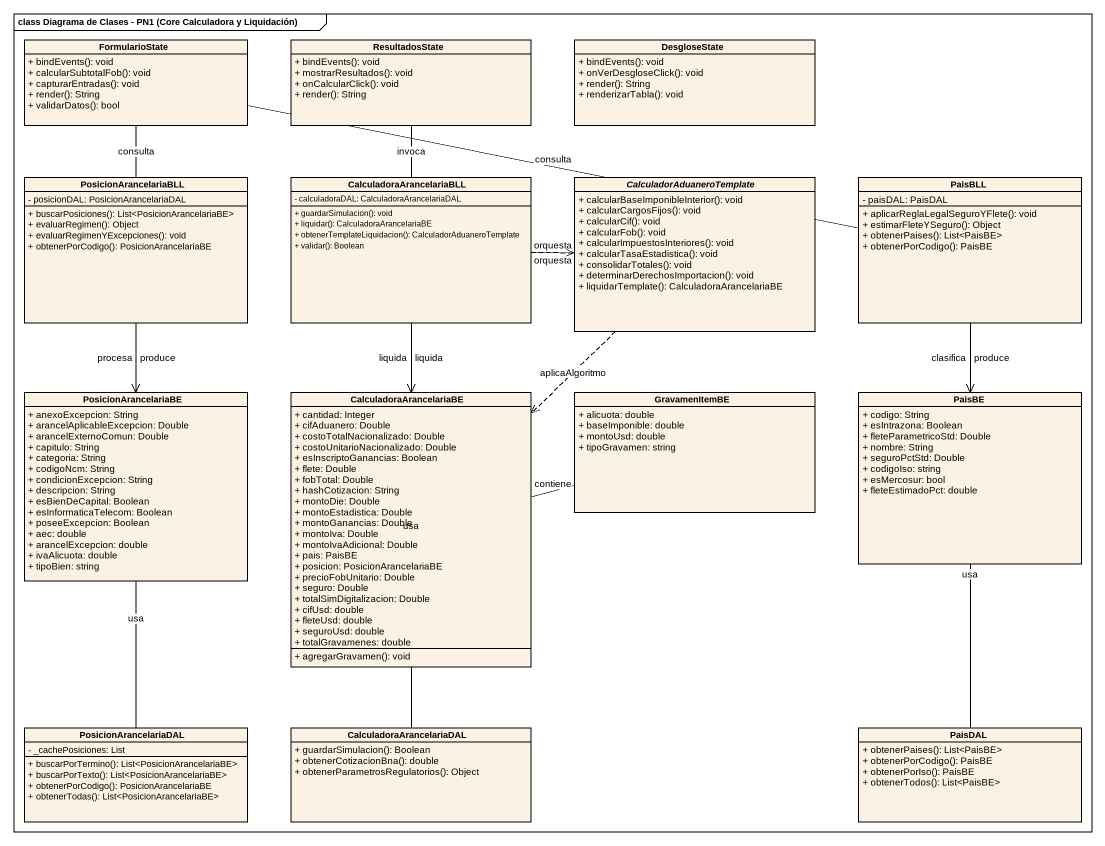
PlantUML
@startuml
mainframe class Diagrama de Clases - PN1 (Core Calculadora y Liquidación)
hide circle
hide empty members
skinparam classAttributeIconSize 0
class FormularioState {
  + bindEvents(): void
  + calcularSubtotalFob(): void
  + capturarEntradas(): void
  + render(): String
  + validarDatos(): bool
}
class ResultadosState {
  + bindEvents(): void
  + mostrarResultados(): void
  + onCalcularClick(): void
  + render(): String
}
class DesgloseState {
  + bindEvents(): void
  + onVerDesgloseClick(): void
  + render(): String
  + renderizarTabla(): void
}
class PosicionArancelariaBLL {
  - posicionDAL: PosicionArancelariaDAL
  + buscarPosiciones(): List<PosicionArancelariaBE>
  + evaluarRegimen(): Object
  + evaluarRegimenYExcepciones(): void
  + obtenerPorCodigo(): PosicionArancelariaBE
}
class CalculadoraArancelariaBLL {
  - calculadoraDAL: CalculadoraArancelariaDAL
  + guardarSimulacion(): void
  + liquidar(): CalculadoraArancelariaBE
  + obtenerTemplateLiquidacion(): CalculadorAduaneroTemplate
  + validar(): Boolean
}
abstract class CalculadorAduaneroTemplate {
  + calcularBaseImponibleInterior(): void
  + calcularCargosFijos(): void
  + calcularCif(): void
  + calcularFob(): void
  + calcularImpuestosInteriores(): void
  + calcularTasaEstadistica(): void
  + consolidarTotales(): void
  + determinarDerechosImportacion(): void
  + liquidarTemplate(): CalculadoraArancelariaBE
}
class PaisBLL {
  - paisDAL: PaisDAL
  + aplicarReglaLegalSeguroYFlete(): void
  + estimarFleteYSeguro(): Object
  + obtenerPaises(): List<PaisBE>
  + obtenerPorCodigo(): PaisBE
}
class PosicionArancelariaBE {
  + anexoExcepcion: String
  + arancelAplicableExcepcion: Double
  + arancelExternoComun: Double
  + capitulo: String
  + categoria: String
  + codigoNcm: String
  + condicionExcepcion: String
  + descripcion: String
  + esBienDeCapital: Boolean
  + esInformaticaTelecom: Boolean
  + poseeExcepcion: Boolean
  + aec: double
  + arancelExcepcion: double
  + ivaAlicuota: double
  + tipoBien: string
}
class CalculadoraArancelariaBE {
  + cantidad: Integer
  + cifAduanero: Double
  + costoTotalNacionalizado: Double
  + costoUnitarioNacionalizado: Double
  + esInscriptoGanancias: Boolean
  + flete: Double
  + fobTotal: Double
  + hashCotizacion: String
  + montoDie: Double
  + montoEstadistica: Double
  + montoGanancias: Double
  + montoIva: Double
  + montoIvaAdicional: Double
  + pais: PaisBE
  + posicion: PosicionArancelariaBE
  + precioFobUnitario: Double
  + seguro: Double
  + totalSimDigitalizacion: Double
  + cifUsd: double
  + fleteUsd: double
  + seguroUsd: double
  + totalGravamenes: double
  + agregarGravamen(): void
}
class GravamenItemBE {
  + alicuota: double
  + baseImponible: double
  + montoUsd: double
  + tipoGravamen: string
}
class PaisBE {
  + codigo: String
  + esIntrazona: Boolean
  + fleteParametricoStd: Double
  + nombre: String
  + seguroPctStd: Double
  + codigoIso: string
  + esMercosur: bool
  + fleteEstimadoPct: double
}
class PosicionArancelariaDAL {
  - _cachePosiciones: List
  + buscarPorTermino(): List<PosicionArancelariaBE>
  + buscarPorTexto(): List<PosicionArancelariaBE>
  + obtenerPorCodigo(): PosicionArancelariaBE
  + obtenerTodas(): List<PosicionArancelariaBE>
}
class CalculadoraArancelariaDAL {
  + guardarSimulacion(): Boolean
  + obtenerCotizacionBna(): double
  + obtenerParametrosRegulatorios(): Object
}
class PaisDAL {
  + obtenerPaises(): List<PaisBE>
  + obtenerPorCodigo(): PaisBE
  + obtenerPorIso(): PaisBE
  + obtenerTodos(): List<PaisBE>
}
FormularioState -- PosicionArancelariaBLL : consulta
FormularioState -right- PaisBLL : consulta
ResultadosState -- CalculadoraArancelariaBLL : invoca
PosicionArancelariaBLL -- PosicionArancelariaBE : produce
PosicionArancelariaBLL ..> PosicionArancelariaBE : procesa
PosicionArancelariaBLL -- PosicionArancelariaDAL : usa
CalculadoraArancelariaBLL -right- CalculadorAduaneroTemplate : orquesta
CalculadoraArancelariaBLL .right.> CalculadorAduaneroTemplate : orquesta
CalculadoraArancelariaBLL -- CalculadoraArancelariaBE : liquida
CalculadoraArancelariaBLL ..> CalculadoraArancelariaBE : liquida
CalculadoraArancelariaBLL -- CalculadoraArancelariaDAL : usa
CalculadorAduaneroTemplate ..> CalculadoraArancelariaBE : aplicaAlgoritmo
PaisBLL -- PaisBE : produce
PaisBLL ..> PaisBE : clasifica
PaisBLL -- PaisDAL : usa
CalculadoraArancelariaBE -right- GravamenItemBE : contiene
@enduml
